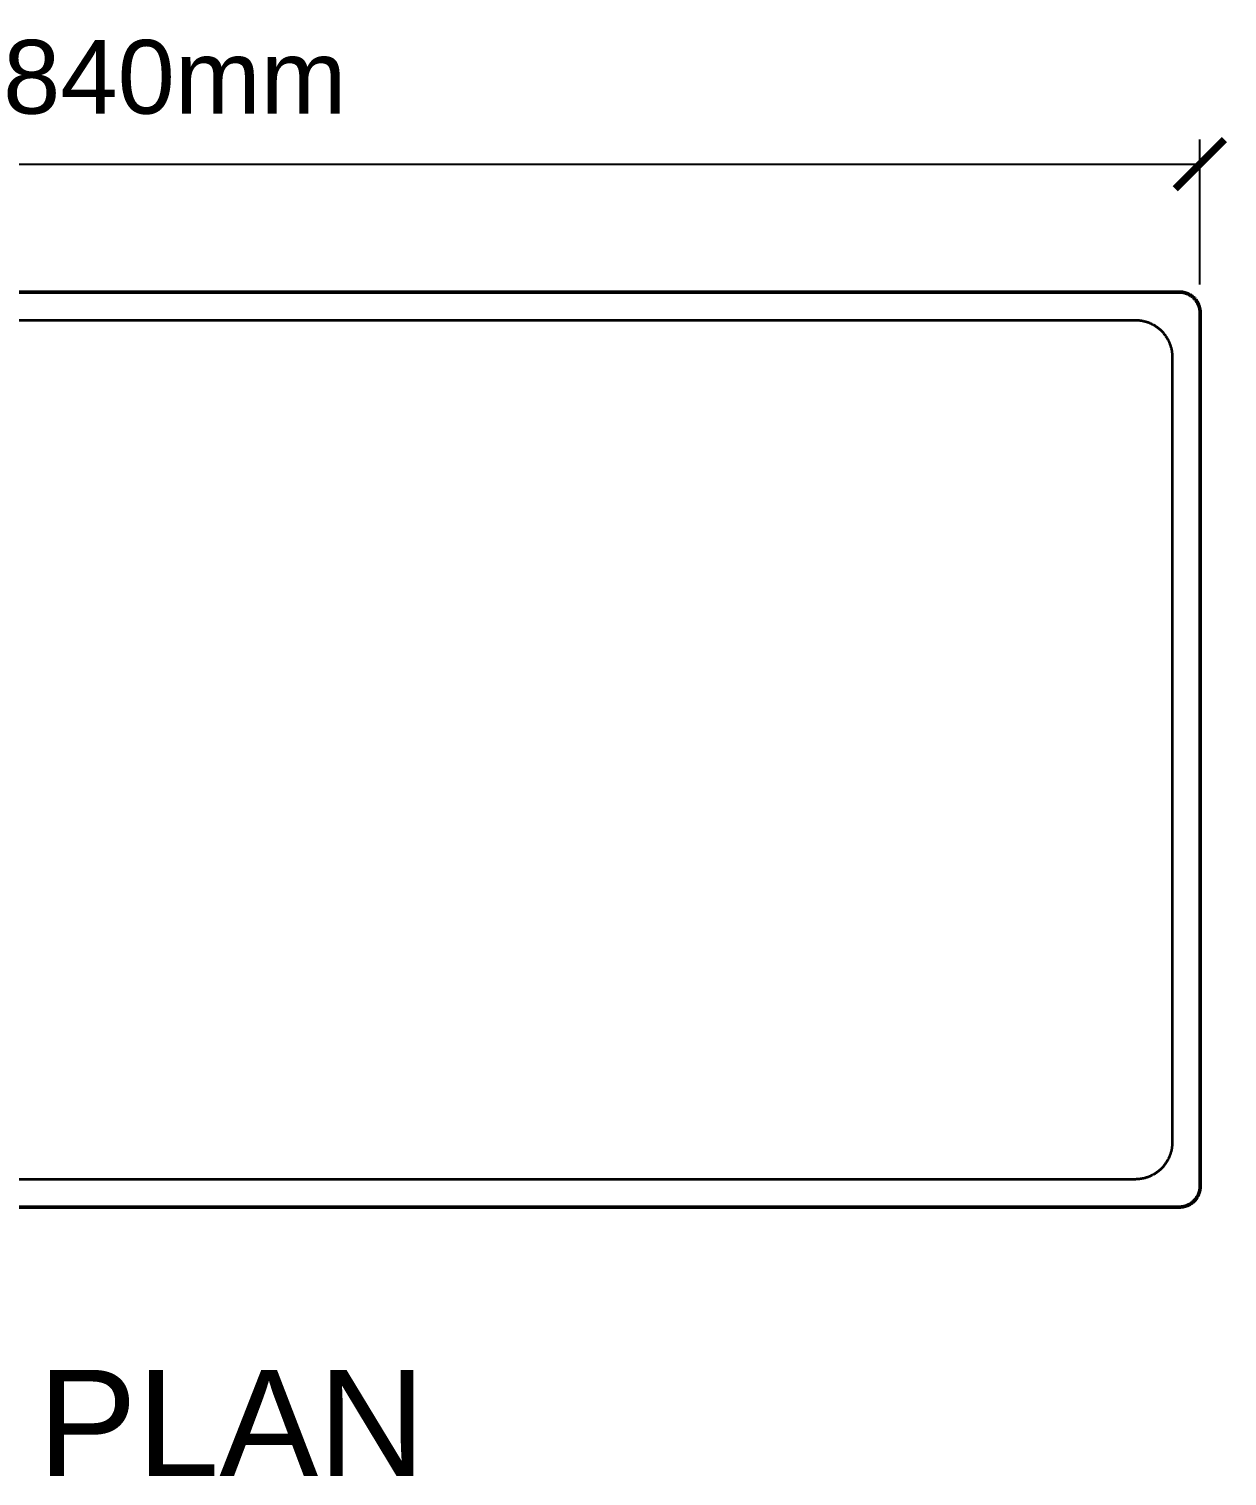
# Model space of a CAD drawing. Header units: millimetres. Extents: x 559 to 2741, y 365 to 1999.
# Drawn here: x 1254 to 1986, y 365 to 1248 of the extents above; entities that cross this region are included whole.
import ezdxf

# ---------------------------------------------------------------- set-up
doc = ezdxf.new("R2010")
doc.units = ezdxf.units.MM
doc.layers.add('PDF16_Geometry', color=7, linetype='Continuous', true_color=0x1b7eff)
doc.layers.add('PDF16_Text', color=7, linetype='Continuous', true_color=0xababab)
doc.styles.add('PDF Arial', font='arial.ttf')
doc.styles.get("Standard").update_dxf_attribs({"font": 'arial.ttf'})
doc.dimstyles.new('new', dxfattribs={"dimtxt": 45, "dimasz": 30, "dimexe": 15, "dimexo": 15, "dimgap": 30, "dimtad": 1, "dimrnd": 0.5, "dimdsep": 46, "dimtxsty": 'Standard', "dimblk": 'ARCHTICK', "dimcen": 2.5, "dimclrd": 7, "dimclre": 7, "dimadec": 0, "dimazin": 0, "dimtfac": 1, "dimtix": 1, "dimtmove": 0, "dimatfit": 3, "dimldrblk": 'ARCHTICK', "dimfxl": 1, "dimarcsym": 0})

# ---------------------------------------------------------------- blocks, each defined once
blk = doc.blocks.new('_ArchTick')
at = {"color": 0, "linetype": 'ByBlock', "const_width": 0.15}
blk.add_lwpolyline([(-0.5, -0.5), (0.5, 0.5)], dxfattribs=at)
blk = doc.blocks.new('*D8')
at = {"color": 7, "lineweight": -2, "transparency": 16777216}
for p, q in [((717.8, 1090.64), (717.8, 1180.67)), ((1969.2, 1092.15), (1969.2, 1180.67)), ((717.8, 1165.67), (1969.2, 1165.67))]:
    blk.add_line(p, q, dxfattribs=at)
at = {"layer": 'Defpoints', "color": 0, "transparency": 16777216}
for p in [(1969.2, 1165.67), (717.8, 1075.64), (1969.2, 1077.15)]:
    blk.add_point(p, dxfattribs=at)
at = {"color": 7, "lineweight": -2, "transparency": 16777216, "xscale": 30, "yscale": 30, "zscale": 30, "rotation": 180}
blk.add_blockref('_ArchTick', (717.8, 1165.67), dxfattribs=at)
at = {"color": 7, "lineweight": -2, "transparency": 16777216, "xscale": 30, "yscale": 30, "zscale": 30}
blk.add_blockref('_ArchTick', (1969.2, 1165.67), dxfattribs=at)
at = {"color": 0, "transparency": 16777216, "insert": (1343.5, 1218.65), "char_height": 45, "attachment_point": 5}
blk.add_mtext('840mm', dxfattribs=at)

msp = doc.modelspace()

# ---------------------------------------------------------------- linework, layer by layer
at = {"layer": 'PDF16_Geometry', "color": 18, "lineweight": 35, "true_color": 0x000000}
for points in [[(730.467, 1087.618), (1956.694, 1087.618, -0.0036631), (1956.976, 1087.616, 0.000109), (1957.26, 1087.606, -0.003421), (1957.547, 1087.59, -0.0071173), (1957.836, 1087.566, 0.0001306), (1958.124, 1087.538, -0.0040907), (1958.416, 1087.502)], [(730.467, 529.28), (1956.694, 529.28, 0.0035737), (1956.976, 529.282, 0.0000363), (1957.26, 529.291, 0.0035115), (1957.547, 529.308, -0.000021), (1957.836, 529.332, 0.0071412), (1958.124, 529.36, 0.0029572), (1958.416, 529.396, 0.0069371), (1958.709, 529.438, 0.00332), (1959.003, 529.488, 0.0039074), (1959.299, 529.547, 0.0004961), (1959.595, 529.614, 0.0039829), (1959.891, 529.687, 0.0010592), (1960.187, 529.768, 0.0040704), (1960.483, 529.855, 0.0040964), (1960.779, 529.953, -0.0001563), (1961.073, 530.057, 0.0029989), (1961.367, 530.168, 0.0016356), (1961.658, 530.289, 0.0011346), (1961.949, 530.417, 0.0029191), (1962.238, 530.552, 0.0043941), (1962.525, 530.696, -0.0001699), (1962.809, 530.848, 0.0026488), (1963.088, 531.007, 0.0072873), (1963.365, 531.173, 0.0027018), (1963.64, 531.346, 0.0025702), (1963.91, 531.528, -0.0002654), (1964.175, 531.718, 0.0024619), (1964.436, 531.914, 0.0000105), (1964.691, 532.118, 0.0024673), (1964.943, 532.329, 0.0024515), (1965.189, 532.544, -0.0001261), (1965.43, 532.767, 0.0044989), (1965.665, 532.997, 0.004454), (1965.894, 533.231, 0.0001066), (1966.117, 533.473, 0.0024465), (1966.333, 533.719, 0.002217), (1966.543, 533.97, 0.0089996), (1966.747, 534.226, 0.0024483), (1966.944, 534.486, 0.0052812), (1967.133, 534.752, 0.0025978), (1967.316, 535.022, 0.0025351), (1967.488, 535.297, 0.0018333), (1967.654, 535.574, 0.0028047), (1967.813, 535.853, 0.0056608), (1967.965, 536.137, 0.0040421), (1968.109, 536.424, 0.0027618), (1968.244, 536.713, -0.0011902), (1968.372, 537.004, 0.0042906), (1968.493, 537.296, 0.003012), (1968.604, 537.589, 0.0001875), (1968.708, 537.883, 0.0020683), (1968.805, 538.179, 0.0021757), (1968.893, 538.475, -0.001091), (1968.973, 538.771, 0.0023828), (1969.047, 539.068, 0.0059291), (1969.113, 539.364, 0.0026557), (1969.172, 539.66, 0.0033555), (1969.222, 539.954, 0.0002067), (1969.265, 540.247, 0.0038828), (1969.3, 540.539, 0.0035823), (1969.331, 540.828, 0.0069013), (1969.355, 541.117, 0.003488), (1969.371, 541.403, 0.0000375), (1969.381, 541.687, 0.0035527), (1969.383, 541.969), (1969.383, 1074.929, 0.0035724), (1969.381, 1075.211, 0.0000375), (1969.371, 1075.495, 0.0035031), (1969.355, 1075.782, -0.0000326), (1969.331, 1076.071, 0.003611), (1969.3, 1076.36, 0.0029946), (1969.265, 1076.651, 0.0068826), (1969.222, 1076.945, 0.0033304), (1969.172, 1077.239, 0.0039596), (1969.113, 1077.535, 0.0005474), (1969.047, 1077.831, 0.0039652), (1968.973, 1078.127, 0.0010734), (1968.893, 1078.423, 0.0040181), (1968.805, 1078.719, 0.0040745), (1968.708, 1079.015, -0.0002208), (1968.604, 1079.309, 0.0029829), (1968.493, 1079.603, 0.0016784), (1968.372, 1079.894, 0.0010993), (1968.244, 1080.185, 0.0028636), (1968.109, 1080.474, 0.0044352), (1967.965, 1080.761, -0.0001981), (1967.813, 1081.045, 0.0027626), (1967.654, 1081.325, 0.0071162), (1967.488, 1081.602, 0.0025931), (1967.316, 1081.877, 0.0026047), (1967.133, 1082.147, -0.0001805), (1966.944, 1082.412, 0.0024551), (1966.747, 1082.672, 0.0002271), (1966.543, 1082.928, 0.0022849), (1966.333, 1083.179, 0.0024754), (1966.117, 1083.426, 0.0000213), (1965.894, 1083.667, 0.0044988), (1965.665, 1083.902, 0.0043411), (1965.43, 1084.132, 0.0001261), (1965.189, 1084.354, 0.0023015), (1964.943, 1084.57, 0.0022415), (1964.691, 1084.78, 0.005079), (1964.436, 1084.984, 0.0026311), (1964.175, 1085.181, 0.0052315), (1963.91, 1085.37, 0.0026694), (1963.64, 1085.553, 0.0025185), (1963.365, 1085.726, 0.0017404), (1963.088, 1085.891, 0.0029454), (1962.809, 1086.05, 0.0055937), (1962.525, 1086.202, 0.004345), (1962.238, 1086.346, 0.0028073), (1961.949, 1086.481, -0.0014312), (1961.658, 1086.609, 0.0043705), (1961.367, 1086.73, 0.0030246), (1961.073, 1086.841, -0.0000313), (1960.779, 1086.945, 0.0021332), (1960.483, 1087.043, 0.0021765), (1960.187, 1087.13, -0.0008319), (1959.891, 1087.211, 0.0024492), (1959.595, 1087.284, 0.0058979), (1959.299, 1087.35, 0.0027251), (1959.003, 1087.41, 0.0033513), (1958.709, 1087.459)]]:
    msp.add_lwpolyline(points, format="xyb", dxfattribs=at)
at = {"layer": 'PDF16_Geometry', "color": 18, "lineweight": 50, "true_color": 0x000000}
for points in [[(730.467, 1087.62), (1956.694, 1087.62, -0.0036631), (1956.976, 1087.618, 0.0001453), (1957.26, 1087.608, -0.003421), (1957.547, 1087.592, -0.0071173), (1957.836, 1087.568, 0.0001306), (1958.124, 1087.539, -0.0040907), (1958.416, 1087.504)], [(730.467, 529.281), (1956.694, 529.281, 0.0035737), (1956.976, 529.284, 0.0000363), (1957.26, 529.293, 0.0035472), (1957.547, 529.31, 0.0000501), (1957.836, 529.334, 0.0071768), (1958.124, 529.362, 0.0029919), (1958.416, 529.398, 0.0069717), (1958.709, 529.44, 0.0033541), (1959.003, 529.49, 0.0039407), (1959.299, 529.549, 0.0005295), (1959.595, 529.616, 0.0040156), (1959.891, 529.689, 0.0010592), (1960.187, 529.77, 0.0040384), (1960.483, 529.857, 0.0040648), (1960.779, 529.954, -0.0002188), (1961.073, 530.059, 0.0030296), (1961.367, 530.17, 0.0016663), (1961.658, 530.291, 0.0011645), (1961.949, 530.419, 0.0029487), (1962.238, 530.554, 0.0043941), (1962.525, 530.698, -0.0001699), (1962.809, 530.85, 0.0026488), (1963.088, 531.009, 0.0072322), (1963.365, 531.175, 0.0027286), (1963.64, 531.347, 0.0025968), (1963.91, 531.53, -0.0002654), (1964.175, 531.719, 0.0024363), (1964.436, 531.916, 0.0000105), (1964.691, 532.12, 0.0025157), (1964.943, 532.331, 0.0024755), (1965.189, 532.546, -0.0001724), (1965.43, 532.769, 0.0044761), (1965.665, 532.998, 0.0044983), (1965.894, 533.233, 0.0001493), (1966.117, 533.475, 0.0024674), (1966.333, 533.721, 0.002217), (1966.543, 533.972, 0.0089599), (1966.747, 534.228, 0.0024673), (1966.944, 534.488, 0.0052999), (1967.133, 534.754, 0.0025978), (1967.316, 535.024, 0.002552), (1967.488, 535.299, 0.00185), (1967.654, 535.576, 0.0028047), (1967.813, 535.855, 0.0056757), (1967.965, 536.139, 0.004057), (1968.109, 536.426, 0.0027754), (1968.244, 536.715, -0.0011773), (1968.372, 537.006, 0.0042653), (1968.493, 537.298, 0.003012), (1968.604, 537.591, 0.0001985), (1968.708, 537.885, 0.002089), (1968.805, 538.181, 0.0021947), (1968.893, 538.477, -0.0010734), (1968.973, 538.773, 0.0023991), (1969.047, 539.069, 0.0059442), (1969.113, 539.366, 0.0026693), (1969.172, 539.662, 0.0033499), (1969.222, 539.955, 0.0002067), (1969.265, 540.249, 0.0038741), (1969.3, 540.541, 0.0035859), (1969.331, 540.83, 0.0069075), (1969.355, 541.119, 0.0034905), (1969.371, 541.405, 0.0000351), (1969.381, 541.689, 0.0035527), (1969.383, 541.971), (1969.383, 1074.931, 0.0035724), (1969.381, 1075.213, 0.0000363), (1969.371, 1075.497, 0.0034991), (1969.355, 1075.784, -0.0000384), (1969.331, 1076.073, 0.0036036), (1969.3, 1076.362, 0.0029906), (1969.265, 1076.653, 0.0068772), (1969.222, 1076.947, 0.0033364), (1969.172, 1077.241, 0.0039728), (1969.113, 1077.537, 0.0005622), (1969.047, 1077.833, 0.0039813), (1968.973, 1078.129, 0.001091), (1968.893, 1078.425, 0.0040369), (1968.805, 1078.721, 0.0040949), (1968.708, 1079.017, -0.0002208), (1968.604, 1079.311, 0.0029829), (1968.493, 1079.604, 0.0016784), (1968.372, 1079.896, 0.0010861), (1968.244, 1080.187, 0.0028362), (1968.109, 1080.476, 0.0044064), (1967.965, 1080.763, -0.000183), (1967.813, 1081.047, 0.0027626), (1967.654, 1081.327, 0.0071162), (1967.488, 1081.604, 0.0025761), (1967.316, 1081.878, 0.002587), (1967.133, 1082.149, -0.0001805), (1966.944, 1082.414, 0.0024551), (1966.747, 1082.674, 0.0002074), (1966.543, 1082.93, 0.0022647), (1966.333, 1083.181, 0.0024961), (1966.117, 1083.428, -0.0000213), (1965.894, 1083.669, 0.0044988), (1965.665, 1083.904, 0.0043638), (1965.43, 1084.133, 0.0001493), (1965.189, 1084.356, 0.0023254), (1964.943, 1084.572, 0.0022172), (1964.691, 1084.782, 0.0050298), (1964.436, 1084.986, 0.0026061), (1964.175, 1085.183, 0.0052315), (1963.91, 1085.372, 0.002643), (1963.64, 1085.555, 0.0024918), (1963.365, 1085.727, 0.0017404), (1963.088, 1085.893, 0.0029173), (1962.809, 1086.052, 0.0056223), (1962.525, 1086.204, 0.0043162), (1962.238, 1086.348, 0.0027487), (1961.949, 1086.483, -0.0014608), (1961.658, 1086.611, 0.0043402), (1961.367, 1086.732, 0.002994), (1961.073, 1086.843, 0.0000313), (1960.779, 1086.947, 0.002196), (1960.483, 1087.044, 0.0022405), (1960.187, 1087.132, -0.0008645), (1959.891, 1087.213, 0.0024168), (1959.595, 1087.286, 0.0059641), (1959.299, 1087.352, 0.0027251), (1959.003, 1087.412, 0.0033513), (1958.709, 1087.461)]]:
    msp.add_lwpolyline(points, format="xyb", dxfattribs=at)
at = {"layer": 'PDF16_Geometry', "color": 18, "lineweight": 35, "true_color": 0x000000}
msp.add_lwpolyline([(740.34, 1070.544), (1929.754, 1070.544), (1930.005, 1070.544), (1930.256, 1070.539), (1930.507, 1070.532), (1930.76, 1070.523), (1931.014, 1070.511), (1931.269, 1070.494), (1931.525, 1070.475), (1931.781, 1070.454), (1932.039, 1070.428), (1932.297, 1070.402), (1932.555, 1070.371), (1932.816, 1070.336), (1933.076, 1070.3), (1933.337, 1070.26), (1933.597, 1070.215), (1933.858, 1070.168), (1934.121, 1070.118), (1934.384, 1070.066), (1934.646, 1070.009), (1934.909, 1069.947), (1935.172, 1069.886), (1935.435, 1069.817), (1935.698, 1069.748), (1935.961, 1069.675), (1936.224, 1069.597), (1936.486, 1069.516), (1936.749, 1069.433), (1937.012, 1069.346), (1937.275, 1069.256), (1937.536, 1069.161), (1937.796, 1069.061), (1938.059, 1068.962), (1938.317, 1068.855), (1938.578, 1068.749), (1938.836, 1068.635), (1939.094, 1068.521), (1939.35, 1068.403), (1939.605, 1068.28), (1939.861, 1068.154), (1940.114, 1068.024), (1940.368, 1067.891), (1940.619, 1067.756), (1940.87, 1067.616), (1941.119, 1067.472), (1941.365, 1067.327), (1941.611, 1067.176), (1941.855, 1067.024), (1942.099, 1066.868), (1942.341, 1066.707), (1942.58, 1066.543), (1942.817, 1066.378), (1943.051, 1066.209), (1943.285, 1066.037), (1943.518, 1065.859), (1943.745, 1065.681), (1943.972, 1065.499), (1944.197, 1065.314), (1944.42, 1065.125), (1944.64, 1064.935), (1944.858, 1064.741), (1945.073, 1064.544), (1945.287, 1064.343), (1945.497, 1064.142), (1945.706, 1063.935), (1945.912, 1063.729), (1946.113, 1063.519), (1946.312, 1063.305), (1946.509, 1063.09), (1946.703, 1062.872), (1946.895, 1062.652), (1947.082, 1062.429), (1947.269, 1062.204), (1947.449, 1061.977), (1947.629, 1061.747), (1947.804, 1061.515), (1947.977, 1061.282), (1948.147, 1061.046), (1948.313, 1060.809), (1948.477, 1060.57), (1948.635, 1060.328), (1948.792, 1060.086), (1948.945, 1059.842), (1949.095, 1059.596), (1949.241, 1059.347), (1949.384, 1059.099), (1949.523, 1058.85), (1949.661, 1058.596), (1949.793, 1058.345), (1949.921, 1058.092), (1950.049, 1057.836), (1950.17, 1057.58), (1950.288, 1057.322), (1950.404, 1057.066), (1950.515, 1056.806), (1950.624, 1056.547), (1950.729, 1056.287), (1950.83, 1056.026), (1950.928, 1055.766), (1951.022, 1055.503), (1951.115, 1055.242), (1951.2, 1054.979), (1951.285, 1054.716), (1951.366, 1054.453), (1951.442, 1054.191), (1951.515, 1053.928), (1951.586, 1053.662), (1951.652, 1053.399), (1951.716, 1053.136), (1951.775, 1052.874), (1951.832, 1052.611), (1951.887, 1052.35), (1951.936, 1052.087), (1951.984, 1051.824), (1952.026, 1051.564), (1952.067, 1051.303), (1952.105, 1051.043), (1952.138, 1050.784), (1952.168, 1050.524), (1952.197, 1050.266), (1952.221, 1050.007), (1952.244, 1049.752), (1952.263, 1049.496), (1952.277, 1049.24), (1952.292, 1048.987), (1952.301, 1048.733), (1952.308, 1048.482), (1952.311, 1048.231), (1952.313, 1047.982), (1952.313, 568.764), (1952.311, 568.513), (1952.308, 568.261), (1952.301, 568.01), (1952.292, 567.757), (1952.277, 567.503), (1952.263, 567.248), (1952.244, 566.992), (1952.221, 566.736), (1952.197, 566.478), (1952.168, 566.22), (1952.138, 565.959), (1952.105, 565.701), (1952.067, 565.44), (1952.026, 565.18), (1951.984, 564.919), (1951.936, 564.656), (1951.887, 564.393), (1951.832, 564.133), (1951.775, 563.87), (1951.716, 563.607), (1951.652, 563.344), (1951.586, 563.081), (1951.515, 562.816), (1951.442, 562.553), (1951.366, 562.29), (1951.285, 562.027), (1951.2, 561.764), (1951.115, 561.504), (1951.022, 561.241), (1950.928, 560.978), (1950.83, 560.717), (1950.729, 560.457), (1950.624, 560.196), (1950.515, 559.938), (1950.404, 559.68), (1950.288, 559.421), (1950.17, 559.163), (1950.049, 558.907), (1949.921, 558.652), (1949.793, 558.398), (1949.661, 558.147), (1949.523, 557.894), (1949.384, 557.645), (1949.241, 557.396), (1949.095, 557.148), (1948.945, 556.901), (1948.792, 556.657), (1948.635, 556.416), (1948.477, 556.174), (1948.313, 555.935), (1948.147, 555.698), (1947.977, 555.461), (1947.804, 555.229), (1947.629, 554.997), (1947.449, 554.767), (1947.269, 554.54), (1947.082, 554.314), (1946.895, 554.092), (1946.703, 553.872), (1946.509, 553.654), (1946.312, 553.438), (1946.113, 553.225), (1945.912, 553.014), (1945.706, 552.808), (1945.497, 552.602), (1945.287, 552.401), (1945.073, 552.199), (1944.858, 552.003), (1944.64, 551.808), (1944.42, 551.619), (1944.197, 551.429), (1943.972, 551.245), (1943.745, 551.062), (1943.518, 550.885), (1943.285, 550.707), (1943.051, 550.534), (1942.817, 550.366), (1942.58, 550.2), (1942.341, 550.037), (1942.099, 549.876), (1941.855, 549.719), (1941.611, 549.568), (1941.365, 549.416), (1941.119, 549.272), (1940.87, 549.127), (1940.619, 548.987), (1940.368, 548.852), (1940.114, 548.72), (1939.861, 548.589), (1939.605, 548.464), (1939.35, 548.341), (1939.094, 548.222), (1938.836, 548.108), (1938.578, 547.995), (1938.317, 547.888), (1938.059, 547.782), (1937.796, 547.682), (1937.536, 547.583), (1937.275, 547.488), (1937.012, 547.398), (1936.749, 547.31), (1936.486, 547.227), (1936.224, 547.147), (1935.961, 547.069), (1935.698, 546.995), (1935.435, 546.927), (1935.172, 546.858), (1934.909, 546.796), (1934.646, 546.735), (1934.384, 546.678), (1934.121, 546.626), (1933.858, 546.576), (1933.597, 546.528), (1933.337, 546.484), (1933.076, 546.443), (1932.816, 546.408), (1932.555, 546.372), (1932.297, 546.341), (1932.039, 546.315), (1931.781, 546.289), (1931.525, 546.268), (1931.269, 546.249), (1931.014, 546.232), (1930.76, 546.221), (1930.507, 546.211), (1930.256, 546.204), (1930.005, 546.199), (1929.754, 546.199), (740.34, 546.199)], dxfattribs=at)
at = {"layer": 'PDF16_Geometry', "color": 18, "lineweight": 50, "true_color": 0x000000}
msp.add_open_spline([(1958.416, 1087.504), (1958.563, 1087.483), (1958.709, 1087.461), (1958.709, 1087.461)], degree=3, dxfattribs=at)
at = {"layer": 'PDF16_Geometry', "color": 18, "lineweight": 35, "true_color": 0x000000}
msp.add_open_spline([(1958.416, 1087.502), (1958.563, 1087.481), (1958.709, 1087.459), (1958.709, 1087.459)], degree=3, dxfattribs=at)

# ---------------------------------------------------------------- texts
at = {"layer": 'PDF16_Text', "color": 18, "true_color": 0x000000, "insert": (1260.028, 365.14), "char_height": 64.788, "attachment_point": 7, "style": 'PDF Arial'}
msp.add_mtext('PLAN', dxfattribs=at)

# ---------------------------------------------------------------- dimensions: what is measured, and where the dimension line sits
dim = msp.add_linear_dim(base=(1969.2, 1165.675), p1=(717.798, 1075.641), p2=(1969.2, 1077.146), text='840mm', dimstyle='new', override={"dimpost": 'mm'})
dim.commit()
dim.dimension.update_dxf_attribs({"geometry": '*D8', "text_midpoint": (1343.499, 1218.651)})

doc.saveas('drawing.dxf')
